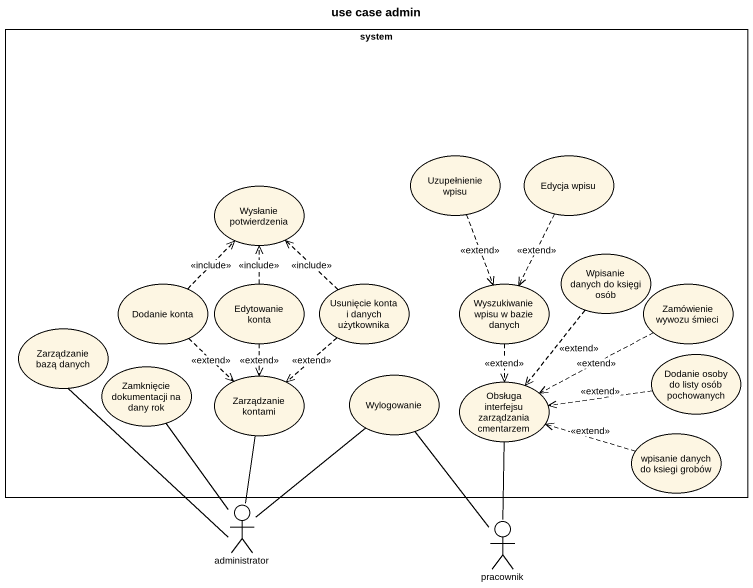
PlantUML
@startuml
title use case admin
rectangle system {
  usecase "Uzupełnienie wpisu" as Uzupełnienie_wpisu
  usecase "Edycja wpisu" as Edycja_wpisu
  usecase "Wysłanie potwierdzenia" as Wysłanie_potwierdzenia
  usecase "Wpisanie danych do księgi osób" as Wpisanie_danych_do_księgi
  usecase "Dodanie konta" as Dodanie_konta
  usecase "Edytowanie konta" as Edytowanie_konta
  usecase "Usunięcie konta i danych użytkownika" as Usunięcie_konta_i_danych
  usecase "Wyszukiwanie wpisu w bazie danych" as Wyszukiwanie_wpisu_w_bazie
  usecase "Zamówienie wywozu śmieci" as Zamówienie_wywozu_śmieci
  usecase "Zarządzanie bazą danych" as Zarządzanie_bazą_danych
  usecase "Zamknięcie dokumentacji na dany rok" as Zamknięcie_dokumentacji_na
  usecase "Zarządzanie kontami" as Zarządzanie_kontami
  usecase Wylogowanie
  usecase "Dodanie osoby do listy osób pochowanych" as Dodanie_osoby_do_listy_osób
  usecase "Obsługa interfejsu zarządzania cmentarzem" as Obsługa_interfejsu
  usecase "wpisanie danych do ksiegi grobów" as wpisanie_danych_do_ksiegi
}
actor administrator
actor pracownik
Uzupełnienie_wpisu ..> Wyszukiwanie_wpisu_w_bazie : <<extend>>
Edycja_wpisu ..> Wyszukiwanie_wpisu_w_bazie : <<extend>>
Wpisanie_danych_do_księgi ..> Obsługa_interfejsu : <<extend>>
Dodanie_konta .up.> Wysłanie_potwierdzenia : <<include>>
Dodanie_konta ..> Zarządzanie_kontami : <<extend>>
Edytowanie_konta .up.> Wysłanie_potwierdzenia : <<include>>
Edytowanie_konta ..> Zarządzanie_kontami : <<extend>>
Usunięcie_konta_i_danych .up.> Wysłanie_potwierdzenia : <<include>>
Usunięcie_konta_i_danych ..> Zarządzanie_kontami : <<extend>>
Wyszukiwanie_wpisu_w_bazie ..> Obsługa_interfejsu : <<extend>>
Zamówienie_wywozu_śmieci .left.> Obsługa_interfejsu : <<extend>>
Dodanie_osoby_do_listy_osób .left.> Obsługa_interfejsu : <<extend>>
Obsługa_interfejsu -- pracownik
wpisanie_danych_do_ksiegi .left.> Obsługa_interfejsu : <<extend>>
administrator -up- Zarządzanie_bazą_danych
administrator -up- Zamknięcie_dokumentacji_na
administrator -up- Zarządzanie_kontami
administrator -up- Wylogowanie
pracownik -up- Wylogowanie
@enduml
